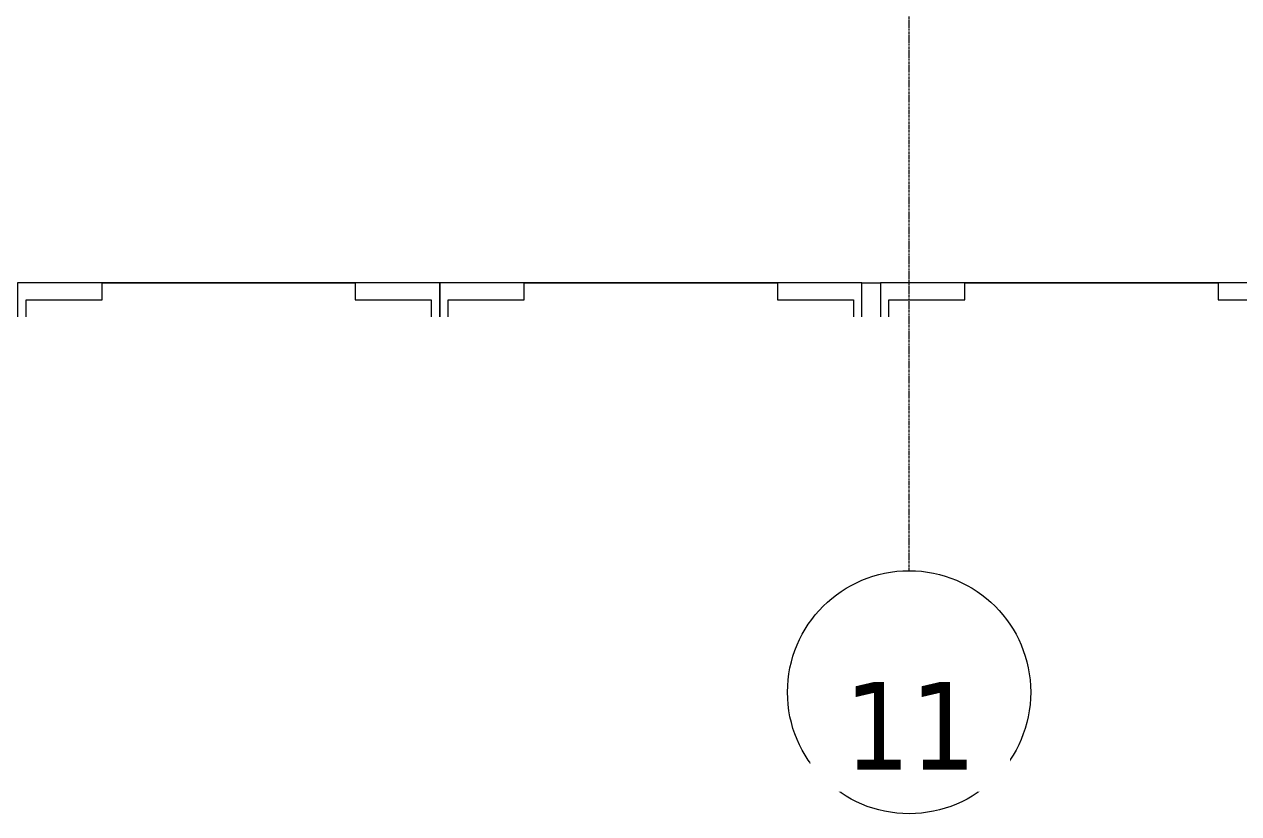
# Model space of a CAD drawing. Header units: millimetres. Extents: x 962 to 241049, y -15958 to 84407.
# Drawn here: x 157892 to 165084, y 10092 to 14770 of the extents above; entities that cross this region are included whole.
import ezdxf

# ---------------------------------------------------------------- set-up
doc = ezdxf.new("R2010")
doc.units = ezdxf.units.MM
doc.linetypes.add('Grid Line', pattern=[22.225, 12.7, -3.175, 3.175, -3.175])
for name, color, linetype, lineweight in [('A-FLOR', 192, 'Continuous', 9), ('C-PRKG', 70, 'Continuous', 9), ('S-GRID-1', 1, 'Grid Line', 9), ('S-GRID-IDEN', 1, 'Continuous', 9)]:
    doc.layers.add(name, color=color, linetype=linetype, lineweight=lineweight)
doc.styles.add('Tahoma_B', font='tahomabd_0.ttf', dxfattribs={"height": 520})

# ---------------------------------------------------------------- blocks, each defined once
blk = doc.blocks.new('xe oto1 - xe oto-V223-TKCS_MB TẦNG 1')
at = {"layer": 'C-PRKG'}
for p, q in [((-2500, 201.7), (-2500, 0)), ((-2500, 201.7), (-2500, 0)), ((-2450, 100), (-2450, 201.7)), ((-50, 201.7), (-50, 100)), ((0, 0), (0, 201.7)), ((0, 0), (0, 201.7)), ((-2000, 100), (-2450, 100)), ((-2000, 0), (-2000, 100)), ((-500, 100), (-500, 0)), ((-50, 100), (-500, 100)), ((-2500, 0), (-2000, 0)), ((-2500, 0), (0, 0)), ((-500, 0), (0, 0))]:
    blk.add_line(p, q, dxfattribs=at)
blk = doc.blocks.new('Grid - M_Grid Head - Circle-353313-TKCS_MB TẦNG 1')
at = {"layer": 'S-GRID-IDEN'}
blk.add_circle((0, 0), 4.5, dxfattribs=at)

msp = doc.modelspace()

# ---------------------------------------------------------------- linework, layer by layer
at = {"layer": 'A-FLOR'}
for p, q in [((158352, 13236.9), (159852, 13236.9)), ((160852, 13236.9), (162352, 13236.9)), ((162852, 13236.9), (162962.2, 13236.9)), ((163462.2, 13236.9), (164962.2, 13236.9))]:
    msp.add_line(p, q, dxfattribs=at)
at = {"layer": 'S-GRID-1'}
msp.add_line((163131.6, 11532), (163131.6, 15532), dxfattribs=at)

# ---------------------------------------------------------------- block references
at = {"layer": 'C-PRKG', "rotation": 180}
for p in [(157852, 13236.9), (160352, 13236.9), (162962.2, 13236.9)]:
    msp.add_blockref('xe oto1 - xe oto-V223-TKCS_MB TẦNG 1', p, dxfattribs=at)
at = {"layer": 'S-GRID-IDEN', "xscale": 159.9999999999999, "yscale": 159.9999999999999, "zscale": 159.9999999999999}
msp.add_blockref('Grid - M_Grid Head - Circle-353313-TKCS_MB TẦNG 1', (163131.6, 10812), dxfattribs=at)

# ---------------------------------------------------------------- next in the draw order: texts
at = {"layer": 'S-GRID-IDEN', "insert": (163138.3, 10612.3), "char_height": 520, "width": 921.6, "attachment_point": 5, "line_spacing_factor": 0.996129, "style": 'Tahoma_B', "bg_fill": 3, "box_fill_scale": 1.25, "bg_fill_color": 256, "bg_fill_true_color": 13158600, "bg_fill_transparency": 0}
msp.add_mtext('\\pt2031.9988,4063.9976,6096.0016,8128.0004,10159.9992,12191.998,14224.002,16256.0008,18287.9996,20319.9984,22352.0024,24384.0012,26416,28447.9988,30479.9976,32512.0016,34544.0004,36575.9992,38607.998,40640.002,42672.0008,44703.9996,46735.9984,48768.0024,50800.0012,52832,54863.9988,56895.9976,58928.0016,60960.0004,62991.9992,65023.998;11', dxfattribs=at)

doc.saveas('drawing.dxf')
